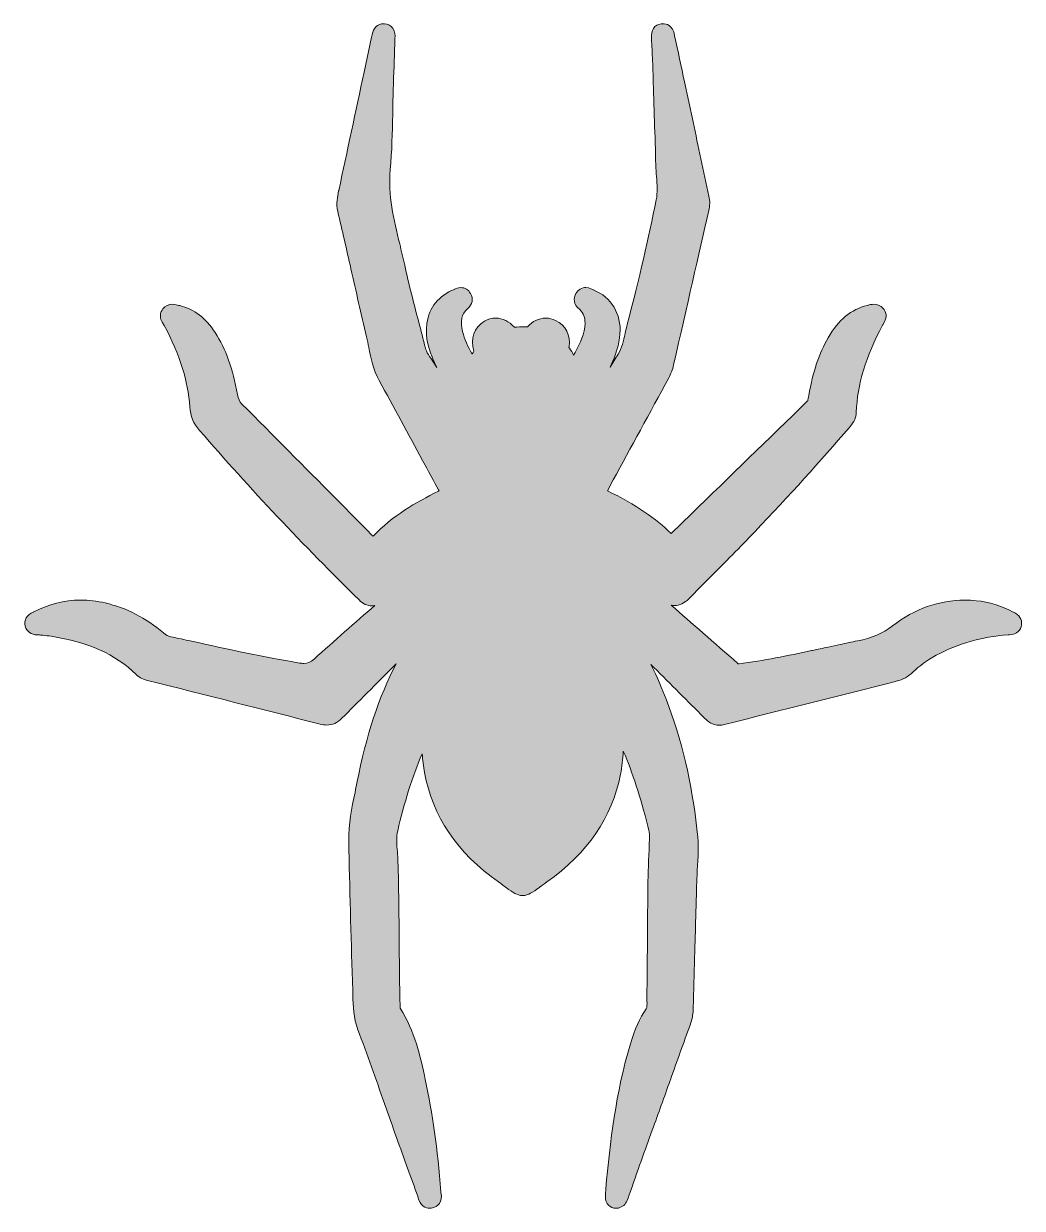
# Model space of a CAD drawing. Extents: x 25 to 1975, y -721 to -279.
# Drawn here: x 1207.1 to 1579.2, y -720.9 to -279.3 of the extents above; entities that cross this region are included whole.
import ezdxf

# ---------------------------------------------------------------- set-up
doc = ezdxf.new("R2010")
doc.units = 0
doc.header["$MEASUREMENT"] = 0
doc.layers.add('Layer 1', color=7, linetype='Continuous')

msp = doc.modelspace()

# ---------------------------------------------------------------- hatches: boundary and pattern name
at = {"layer": 'Layer 1', "true_color": 0x4ea0c9}
h = msp.add_hatch(color=153, dxfattribs=at)
h.dxf.hatch_style = 2
edge = h.paths.add_edge_path()
edge.add_spline(control_points=[(1575.92, -498.75), (1575.92, -498.75), (1575.87, -498.73), (1575.87, -498.73), (1575.86, -498.73), (1575.83, -498.71), (1575.83, -498.71), (1571.43, -496.35), (1566.8, -494.92), (1562.07, -494.45), (1560.64, -494.31), (1559.19, -494.23), (1557.77, -494.23), (1548.18, -494.23), (1539.13, -497.46), (1530.88, -503.82), (1527.21, -506.65), (1523.17, -508.37), (1517.79, -509.39), (1515.6, -509.81), (1513.42, -510.3), (1511.32, -510.77), (1509.85, -511.1), (1508.33, -511.44), (1506.82, -511.75), (1504.85, -512.16), (1502.88, -512.58), (1500.91, -512.99), (1500.91, -512.99), (1500.7, -513.03), (1500.7, -513.03), (1491.86, -514.9), (1482.73, -516.83), (1473.67, -517.98), (1473.6, -517.99), (1473.54, -518), (1473.48, -518), (1473.46, -518), (1473.44, -518), (1473.44, -518), (1473.43, -518), (1473.37, -517.97), (1473.2, -517.82), (1464.25, -509.99), (1456.06, -502.83), (1448.39, -496.13), (1448.8, -496.21), (1449.21, -496.25), (1449.62, -496.25), (1451.49, -496.25), (1453.22, -495.43), (1454.89, -493.73), (1457.55, -491.03), (1460.32, -488.25), (1462.76, -485.8), (1462.76, -485.8), (1462.88, -485.68), (1462.88, -485.68), (1468.37, -480.17), (1474.04, -474.48), (1479.52, -468.72), (1492.49, -455.08), (1504, -442.4), (1514.69, -429.95), (1515.78, -428.68), (1517.26, -426.95), (1517.36, -424.18), (1517.71, -413.88), (1520.81, -403.58), (1527.1, -391.77), (1527.14, -391.72), (1527.2, -391.63), (1527.25, -391.56), (1529.39, -388.58), (1528.24, -386.47), (1527.37, -385.48), (1526.5, -384.49), (1525.27, -383.95), (1523.89, -383.95), (1523.03, -383.95), (1522.28, -384.16), (1521.72, -384.31), (1521.61, -384.34), (1521.5, -384.37), (1521.4, -384.39), (1515.36, -385.84), (1510.74, -389.66), (1506.87, -396.4), (1503.49, -402.28), (1501.21, -409.11), (1499.67, -417.89), (1499.67, -417.89), (1499.59, -418.38), (1499.59, -418.38), (1499.41, -419.49), (1499.31, -419.87), (1499.09, -420.09), (1484.6, -434.15), (1470.02, -448.33), (1455.93, -462.05), (1455.93, -462.05), (1448.34, -469.43), (1448.34, -469.43), (1442.73, -463.74), (1435.15, -458.65), (1424.61, -453.46), (1424.61, -453.46), (1426.79, -449.44), (1426.79, -449.44), (1433.19, -437.64), (1440.45, -424.27), (1447.48, -411.38), (1448.28, -409.91), (1448.87, -408.33), (1449.27, -406.57), (1454.37, -384.08), (1458.55, -365.78), (1462.4, -349), (1462.82, -347.14), (1462.84, -345.43), (1462.45, -343.6), (1460.46, -334.41), (1458.46, -325.04), (1456.52, -315.98), (1456.52, -315.98), (1453.31, -300.97), (1453.31, -300.97), (1452.12, -295.38), (1450.89, -289.61), (1449.63, -283.9), (1449.62, -283.87), (1449.62, -283.84), (1449.61, -283.81), (1449.61, -283.81), (1449.6, -283.71), (1449.6, -283.71), (1449.06, -279.77), (1446.41, -279.34), (1445.29, -279.34), (1445.09, -279.34), (1444.89, -279.36), (1444.69, -279.38), (1442.13, -279.72), (1440.73, -281.78), (1441.04, -284.75), (1441.04, -284.75), (1441.05, -284.85), (1441.05, -284.85), (1441.05, -284.89), (1441.06, -284.93), (1441.06, -284.96), (1441.09, -286.28), (1441.16, -287.6), (1441.22, -288.88), (1441.22, -288.88), (1441.22, -288.92), (1441.22, -288.92), (1441.27, -289.91), (1441.33, -290.94), (1441.36, -291.94), (1441.36, -291.94), (1441.61, -299.36), (1441.61, -299.36), (1441.96, -310.05), (1442.33, -321.12), (1442.64, -332.13), (1442.68, -333.55), (1442.78, -334.93), (1442.88, -336.28), (1443.11, -339.36), (1443.32, -342.27), (1442.79, -345), (1440.01, -359.08), (1436.48, -374.27), (1431.99, -391.44), (1431.7, -392.56), (1431.45, -393.68), (1431.22, -394.79), (1430.6, -397.63), (1430.02, -400.32), (1428.64, -402.5), (1427.63, -404.11), (1426.6, -405.72), (1425.57, -407.34), (1427.82, -402.87), (1429.01, -398.92), (1429.29, -394.99), (1429.83, -387.47), (1426.12, -381.34), (1419.36, -378.58), (1419.36, -378.58), (1419.28, -378.54), (1419.28, -378.54), (1418.79, -378.24), (1417.87, -377.69), (1416.61, -377.69), (1415.09, -377.69), (1413.73, -378.5), (1412.89, -379.93), (1411.92, -381.57), (1411.78, -383.99), (1414.32, -385.88), (1414.32, -385.88), (1414.35, -385.91), (1414.35, -385.91), (1415.72, -387.31), (1416.3, -388.88), (1416.25, -391), (1416.15, -394.91), (1414.42, -398.55), (1412.75, -401.61), (1412.51, -402.04), (1412.26, -402.48), (1412.01, -402.93), (1411.56, -401.99), (1411.06, -401.14), (1410.48, -400.36), (1410.22, -400), (1410.22, -400), (1410.3, -399.63), (1411.07, -395.66), (1409.01, -391.68), (1405.29, -389.94), (1404.13, -389.4), (1402.9, -389.12), (1401.65, -389.12), (1399.09, -389.12), (1396.66, -390.26), (1394.81, -392.32), (1394.8, -392.33), (1394.78, -392.35), (1394.77, -392.36), (1394.51, -392.36), (1394.25, -392.36), (1393.98, -392.36), (1392.57, -392.36), (1391.18, -392.41), (1389.92, -392.46), (1387.95, -390.26), (1385.57, -389.1), (1383.02, -389.1), (1381.55, -389.1), (1380.1, -389.5), (1378.73, -390.28), (1374.94, -392.44), (1373.38, -396.91), (1374.83, -401.4), (1374.61, -401.77), (1374.4, -402.15), (1374.21, -402.55), (1372.5, -399.64), (1371.35, -396.92), (1370.64, -394.12), (1369.64, -390.2), (1370.18, -387.66), (1372.46, -385.63), (1374.3, -383.99), (1374.72, -381.84), (1373.59, -379.89), (1372.78, -378.5), (1371.46, -377.71), (1369.96, -377.71), (1368.89, -377.71), (1368.09, -378.12), (1367.64, -378.36), (1367.64, -378.36), (1367.61, -378.38), (1367.61, -378.38), (1361.65, -380.76), (1358.19, -385.03), (1357.32, -391.08), (1356.54, -396.53), (1358.24, -401.38), (1359.82, -404.99), (1360.19, -405.83), (1360.58, -406.66), (1360.99, -407.48), (1359.81, -405.66), (1358.64, -403.84), (1357.47, -402.02), (1357.21, -401.62), (1357.01, -401.1), (1356.8, -400.29), (1355.97, -396.99), (1355.08, -393.59), (1354.29, -390.58), (1352.47, -383.64), (1350.58, -376.46), (1349.05, -369.35), (1348.47, -366.66), (1347.82, -364.01), (1347.2, -361.45), (1345.02, -352.47), (1342.76, -343.19), (1343.66, -333.78), (1344.31, -326.91), (1344.44, -319.95), (1344.57, -313.19), (1344.62, -310.27), (1344.68, -307.25), (1344.78, -304.29), (1344.78, -304.29), (1344.87, -301.54), (1344.87, -301.54), (1345.05, -296.09), (1345.24, -290.46), (1345.39, -284.91), (1345.39, -284.89), (1345.4, -284.86), (1345.4, -284.83), (1345.4, -284.83), (1345.41, -284.73), (1345.41, -284.73), (1345.5, -283.94), (1345.68, -282.28), (1344.49, -280.85), (1343.76, -279.98), (1342.69, -279.45), (1341.49, -279.37), (1341.38, -279.36), (1341.27, -279.36), (1341.17, -279.36), (1338.95, -279.36), (1337.38, -280.86), (1336.96, -283.41), (1336.96, -283.43), (1336.96, -283.44), (1336.96, -283.46), (1336.81, -283.82), (1336.75, -284.13), (1336.72, -284.35), (1336.72, -284.35), (1333.93, -297.37), (1333.93, -297.37), (1330.77, -312.08), (1327.62, -326.79), (1324.48, -341.5), (1324.48, -341.5), (1324.44, -341.67), (1324.44, -341.67), (1323.99, -343.78), (1323.43, -346.4), (1324.12, -349.33), (1325.78, -356.44), (1327.4, -363.61), (1328.97, -370.55), (1328.97, -370.55), (1329.02, -370.75), (1329.02, -370.75), (1330.89, -379.04), (1332.83, -387.61), (1334.83, -396.02), (1335.14, -397.32), (1335.41, -398.69), (1335.67, -400.04), (1336.46, -404.1), (1337.28, -408.3), (1339.5, -412.33), (1345, -422.33), (1350.45, -432.4), (1355.73, -442.13), (1355.73, -442.13), (1356.7, -443.93), (1356.7, -443.93), (1358.37, -447), (1360.03, -450.06), (1361.69, -453.12), (1361.75, -453.24), (1361.81, -453.34), (1361.86, -453.44), (1361.79, -453.48), (1361.71, -453.52), (1361.63, -453.56), (1353.22, -457.79), (1344.48, -462.77), (1337.3, -470.44), (1335.7, -468.81), (1334.09, -467.18), (1332.53, -465.61), (1332.53, -465.61), (1323.01, -456), (1323.01, -456), (1311.74, -444.63), (1300.09, -432.87), (1288.39, -421.13), (1287.46, -420.2), (1286.99, -419.2), (1286.71, -417.56), (1285.05, -407.97), (1282.41, -400.63), (1278.4, -394.47), (1274.85, -389.01), (1270.53, -385.73), (1265.22, -384.44), (1265.12, -384.42), (1265.02, -384.39), (1264.89, -384.35), (1264.89, -384.35), (1264.84, -384.34), (1264.84, -384.34), (1264.27, -384.18), (1263.49, -383.95), (1262.59, -383.95), (1261.14, -383.95), (1259.85, -384.55), (1258.96, -385.63), (1257.99, -386.83), (1257.24, -388.83), (1259.23, -391.61), (1259.29, -391.69), (1259.36, -391.79), (1259.39, -391.83), (1265.3, -402.85), (1268.34, -412.48), (1268.96, -422.14), (1269.18, -425.61), (1270.31, -428.35), (1272.62, -431.01), (1291.42, -452.66), (1311.42, -473.91), (1332.05, -494.17), (1333.54, -495.63), (1335.08, -496.34), (1336.78, -496.34), (1337.15, -496.34), (1337.53, -496.31), (1337.9, -496.24), (1330.53, -502.67), (1322.88, -509.38), (1315.26, -516.17), (1313.93, -517.35), (1312.85, -517.81), (1311.43, -517.81), (1310.96, -517.81), (1310.44, -517.76), (1309.84, -517.66), (1296.34, -515.41), (1282.73, -512.42), (1269.57, -509.53), (1267, -508.97), (1264.43, -508.41), (1261.86, -507.85), (1260.9, -507.64), (1260.13, -507.24), (1259.22, -506.47), (1252.51, -500.83), (1245.19, -497.06), (1237.45, -495.28), (1234.36, -494.57), (1231.29, -494.21), (1228.3, -494.21), (1222.21, -494.21), (1216.31, -495.7), (1210.8, -498.63), (1210.77, -498.64), (1210.74, -498.65), (1210.7, -498.67), (1210.7, -498.67), (1210.65, -498.69), (1210.65, -498.69), (1208.18, -499.68), (1207.06, -501.64), (1207.64, -503.93), (1208.16, -505.96), (1209.84, -507.17), (1212.15, -507.17), (1212.15, -507.17), (1212.56, -507.17), (1212.56, -507.17), (1213.08, -507.23), (1213.61, -507.28), (1214.16, -507.33), (1215.21, -507.43), (1216.28, -507.53), (1217.29, -507.69), (1231.04, -509.79), (1241.11, -514.33), (1248.99, -521.98), (1250.36, -523.31), (1251.93, -523.83), (1253.15, -524.14), (1275.02, -529.64), (1296.4, -535.03), (1317.59, -540.46), (1318.46, -540.69), (1319.25, -540.79), (1320.01, -540.79), (1322.12, -540.79), (1323.97, -539.96), (1325.68, -538.24), (1331.63, -532.23), (1338.15, -525.69), (1345.85, -518), (1339.4, -530.36), (1334.76, -544.48), (1331.24, -562.37), (1331.02, -563.53), (1330.78, -564.69), (1330.54, -565.86), (1330.54, -565.86), (1330.53, -565.91), (1330.53, -565.91), (1329.33, -571.72), (1328.09, -577.72), (1328.21, -583.94), (1328.54, -601.42), (1329.06, -619.08), (1329.57, -636.16), (1329.57, -636.16), (1329.69, -640.09), (1329.69, -640.09), (1329.7, -640.51), (1329.71, -640.94), (1329.72, -641.37), (1329.83, -645.56), (1329.94, -649.9), (1331.61, -654.36), (1335.02, -663.51), (1338.32, -672.86), (1341.52, -681.9), (1341.52, -681.9), (1341.56, -682.02), (1341.56, -682.02), (1343.03, -686.18), (1344.5, -690.34), (1345.98, -694.49), (1348.85, -702.51), (1351.45, -709.69), (1353.94, -716.44), (1353.95, -716.51), (1353.98, -716.61), (1354, -716.71), (1354.79, -720.15), (1356.84, -720.88), (1358.43, -720.88), (1358.75, -720.88), (1359.08, -720.84), (1359.41, -720.77), (1361.38, -720.35), (1363.25, -718.62), (1362.57, -715), (1362.56, -714.91), (1362.53, -714.79), (1362.53, -714.74), (1361.26, -698.74), (1359.42, -685.47), (1356.74, -672.98), (1354.91, -664.46), (1352.84, -654.81), (1347.3, -646.34), (1347.3, -646.3), (1347.3, -646.27), (1347.3, -646.24), (1347.3, -646.13), (1347.3, -646.02), (1347.3, -645.91), (1347.3, -645.91), (1347.24, -642.23), (1347.24, -642.23), (1347.19, -639.08), (1347.14, -635.92), (1347.1, -632.76), (1347.05, -628.85), (1347.03, -624.94), (1347, -621.01), (1346.92, -611.42), (1346.85, -601.5), (1346.54, -591.7), (1346.5, -590.49), (1346.4, -589.27), (1346.31, -588.08), (1346.1, -585.28), (1345.89, -582.63), (1346.44, -580.21), (1348.86, -569.66), (1351.86, -560.2), (1355.56, -551.46), (1355.71, -553.85), (1356, -556.17), (1356.43, -558.47), (1359.51, -575.01), (1368.55, -588.36), (1384.05, -599.29), (1385.19, -600.1), (1386.13, -600.8), (1386.92, -601.39), (1389.37, -603.22), (1390.85, -604.32), (1393.01, -604.32), (1395.18, -604.32), (1396.71, -603.18), (1399.25, -601.29), (1399.25, -601.29), (1399.28, -601.26), (1399.28, -601.26), (1400.06, -600.68), (1400.95, -600.02), (1402.05, -599.24), (1417.3, -588.42), (1426.27, -575.31), (1429.47, -559.16), (1430.03, -556.34), (1430.37, -553.49), (1430.51, -550.55), (1433.98, -558.56), (1436.92, -567.59), (1439.64, -578.52), (1439.64, -578.52), (1439.8, -579.14), (1439.8, -579.14), (1440.08, -580.24), (1440.35, -581.28), (1440.31, -582.18), (1440.27, -583.26), (1440.23, -584.33), (1440.18, -585.43), (1439.97, -590.56), (1439.75, -595.87), (1439.68, -601.13), (1439.6, -607.24), (1439.56, -613.42), (1439.52, -619.4), (1439.52, -619.4), (1439.52, -619.76), (1439.52, -619.76), (1439.47, -627.06), (1439.42, -634.62), (1439.3, -642.13), (1439.29, -642.67), (1439.31, -643.2), (1439.33, -643.71), (1439.38, -644.91), (1439.42, -645.95), (1439.02, -646.54), (1436.63, -650.09), (1434.82, -654.14), (1433.15, -659.66), (1427.67, -677.84), (1425.63, -696.29), (1424.01, -713.63), (1423.93, -714.53), (1423.84, -715.57), (1423.83, -716.63), (1423.81, -717.88), (1424.23, -718.97), (1425.03, -719.77), (1425.76, -720.52), (1426.76, -720.93), (1427.83, -720.93), (1427.96, -720.93), (1428.1, -720.93), (1428.25, -720.91), (1429.65, -720.77), (1431, -719.85), (1431.67, -718.58), (1432.1, -717.76), (1432.39, -716.93), (1432.62, -716.27), (1435.78, -707.17), (1438.63, -699.16), (1441.33, -691.78), (1443.59, -685.62), (1445.82, -679.34), (1447.99, -673.26), (1447.99, -673.26), (1448.07, -673.04), (1448.07, -673.04), (1450.49, -666.24), (1452.99, -659.21), (1455.52, -652.34), (1456.16, -650.59), (1456.5, -648.9), (1456.55, -647.14), (1456.76, -638.97), (1457, -630.8), (1457.23, -622.63), (1457.23, -622.63), (1457.25, -622), (1457.25, -622), (1457.46, -614.82), (1457.66, -607.65), (1457.86, -600.47), (1457.91, -598.64), (1458.01, -596.73), (1458.11, -594.89), (1458.37, -590.24), (1458.64, -585.44), (1458.1, -580.65), (1456.05, -562.21), (1452.25, -546.01), (1446.47, -531.13), (1445.02, -527.38), (1443.17, -522.87), (1440.77, -518.16), (1447.06, -524.44), (1453.32, -530.71), (1459.42, -536.82), (1459.42, -536.82), (1460.89, -538.3), (1460.89, -538.3), (1462.08, -539.49), (1463.77, -540.86), (1466.3, -540.86), (1466.94, -540.86), (1467.58, -540.78), (1468.26, -540.61), (1489.8, -535.11), (1511.24, -529.74), (1531.98, -524.54), (1531.98, -524.54), (1532.24, -524.48), (1532.24, -524.48), (1534.75, -523.85), (1536.73, -522.75), (1538.48, -521.03), (1540.84, -518.71), (1543.68, -516.67), (1547.16, -514.78), (1555.2, -510.4), (1563.96, -507.91), (1573.94, -507.17), (1573.99, -507.17), (1574.14, -507.17), (1574.13, -507.17), (1574.13, -507.17), (1574.13, -507.17), (1574.13, -507.17), (1574.22, -507.17), (1574.32, -507.17), (1574.41, -507.17), (1577.32, -507.17), (1578.65, -505.18), (1578.91, -503.48), (1579.22, -501.4), (1578.13, -499.68), (1575.92, -498.75)], knot_values=[0, 0, 0, 0, 1, 1, 1, 2, 2, 2, 3, 3, 3, 4, 4, 4, 5, 5, 5, 6, 6, 6, 7, 7, 7, 8, 8, 8, 9, 9, 9, 10, 10, 10, 11, 11, 11, 12, 12, 12, 13, 13, 13, 14, 14, 14, 15, 15, 15, 16, 16, 16, 17, 17, 17, 18, 18, 18, 19, 19, 19, 20, 20, 20, 21, 21, 21, 22, 22, 22, 23, 23, 23, 24, 24, 24, 25, 25, 25, 26, 26, 26, 27, 27, 27, 28, 28, 28, 29, 29, 29, 30, 30, 30, 31, 31, 31, 32, 32, 32, 33, 33, 33, 34, 34, 34, 35, 35, 35, 36, 36, 36, 37, 37, 37, 38, 38, 38, 39, 39, 39, 40, 40, 40, 41, 41, 41, 42, 42, 42, 43, 43, 43, 44, 44, 44, 45, 45, 45, 46, 46, 46, 47, 47, 47, 48, 48, 48, 49, 49, 49, 50, 50, 50, 51, 51, 51, 52, 52, 52, 53, 53, 53, 54, 54, 54, 55, 55, 55, 56, 56, 56, 57, 57, 57, 58, 58, 58, 59, 59, 59, 60, 60, 60, 61, 61, 61, 62, 62, 62, 63, 63, 63, 64, 64, 64, 65, 65, 65, 66, 66, 66, 67, 67, 67, 68, 68, 68, 69, 69, 69, 70, 70, 70, 71, 71, 71, 72, 72, 72, 73, 73, 73, 74, 74, 74, 75, 75, 75, 76, 76, 76, 77, 77, 77, 78, 78, 78, 79, 79, 79, 80, 80, 80, 81, 81, 81, 82, 82, 82, 83, 83, 83, 84, 84, 84, 85, 85, 85, 86, 86, 86, 87, 87, 87, 88, 88, 88, 89, 89, 89, 90, 90, 90, 91, 91, 91, 92, 92, 92, 93, 93, 93, 94, 94, 94, 95, 95, 95, 96, 96, 96, 97, 97, 97, 98, 98, 98, 99, 99, 99, 100, 100, 100, 101, 101, 101, 102, 102, 102, 103, 103, 103, 104, 104, 104, 105, 105, 105, 106, 106, 106, 107, 107, 107, 108, 108, 108, 109, 109, 109, 110, 110, 110, 111, 111, 111, 112, 112, 112, 113, 113, 113, 114, 114, 114, 115, 115, 115, 116, 116, 116, 117, 117, 117, 118, 118, 118, 119, 119, 119, 120, 120, 120, 121, 121, 121, 122, 122, 122, 123, 123, 123, 124, 124, 124, 125, 125, 125, 126, 126, 126, 127, 127, 127, 128, 128, 128, 129, 129, 129, 130, 130, 130, 131, 131, 131, 132, 132, 132, 133, 133, 133, 134, 134, 134, 135, 135, 135, 136, 136, 136, 137, 137, 137, 138, 138, 138, 139, 139, 139, 140, 140, 140, 141, 141, 141, 142, 142, 142, 143, 143, 143, 144, 144, 144, 145, 145, 145, 146, 146, 146, 147, 147, 147, 148, 148, 148, 149, 149, 149, 150, 150, 150, 151, 151, 151, 152, 152, 152, 153, 153, 153, 154, 154, 154, 155, 155, 155, 156, 156, 156, 157, 157, 157, 158, 158, 158, 159, 159, 159, 160, 160, 160, 161, 161, 161, 162, 162, 162, 163, 163, 163, 164, 164, 164, 165, 165, 165, 166, 166, 166, 167, 167, 167, 168, 168, 168, 169, 169, 169, 170, 170, 170, 171, 171, 171, 172, 172, 172, 173, 173, 173, 174, 174, 174, 175, 175, 175, 176, 176, 176, 177, 177, 177, 178, 178, 178, 179, 179, 179, 180, 180, 180, 181, 181, 181, 182, 182, 182, 183, 183, 183, 184, 184, 184, 185, 185, 185, 186, 186, 186, 187, 187, 187, 188, 188, 188, 189, 189, 189, 190, 190, 190, 191, 191, 191, 192, 192, 192, 193, 193, 193, 194, 194, 194, 195, 195, 195, 196, 196, 196, 197, 197, 197, 198, 198, 198, 199, 199, 199, 200, 200, 200, 201, 201, 201, 202, 202, 202, 203, 203, 203, 204, 204, 204, 205, 205, 205, 206, 206, 206, 207, 207, 207, 208, 208, 208, 209, 209, 209, 210, 210, 210, 211, 211, 211, 212, 212, 212, 213, 213, 213, 214, 214, 214, 215, 215, 215, 216, 216, 216, 217, 217, 217, 218, 218, 218, 219, 219, 219, 220, 220, 220, 221, 221, 221, 222, 222, 222, 223, 223, 223, 224, 224, 224, 225, 225, 225, 226, 226, 226, 227, 227, 227, 228, 228, 228, 229, 229, 229, 230, 230, 230, 231, 231, 231, 232, 232, 232, 233, 233, 233, 234, 234, 234, 235, 235, 235, 236, 236, 236, 237, 237, 237, 238, 238, 238, 239, 239, 239, 240, 240, 240, 241, 241, 241, 242, 242, 242, 243, 243, 243, 244, 244, 244, 245, 245, 245, 245], degree=3, periodic=1)

# ---------------------------------------------------------------- linework, layer by layer
at = {"layer": 'Layer 1', "lineweight": 0}
msp.add_open_spline([(1575.92, -498.75), (1575.92, -498.75), (1575.87, -498.73), (1575.87, -498.73), (1575.86, -498.73), (1575.83, -498.71), (1575.83, -498.71), (1571.43, -496.35), (1566.8, -494.92), (1562.07, -494.45), (1560.64, -494.31), (1559.19, -494.23), (1557.77, -494.23), (1548.18, -494.23), (1539.13, -497.46), (1530.88, -503.82), (1527.21, -506.65), (1523.17, -508.37), (1517.79, -509.39), (1515.6, -509.81), (1513.42, -510.3), (1511.32, -510.77), (1509.85, -511.1), (1508.33, -511.44), (1506.82, -511.75), (1504.85, -512.16), (1502.88, -512.58), (1500.91, -512.99), (1500.91, -512.99), (1500.7, -513.03), (1500.7, -513.03), (1491.86, -514.9), (1482.73, -516.83), (1473.67, -517.98), (1473.6, -517.99), (1473.54, -518), (1473.48, -518), (1473.46, -518), (1473.44, -518), (1473.44, -518), (1473.43, -518), (1473.37, -517.97), (1473.2, -517.82), (1464.25, -509.99), (1456.06, -502.83), (1448.39, -496.13), (1448.8, -496.21), (1449.21, -496.25), (1449.62, -496.25), (1451.49, -496.25), (1453.22, -495.43), (1454.89, -493.73), (1457.55, -491.03), (1460.32, -488.25), (1462.76, -485.8), (1462.76, -485.8), (1462.88, -485.68), (1462.88, -485.68), (1468.37, -480.17), (1474.04, -474.48), (1479.52, -468.72), (1492.49, -455.08), (1504, -442.4), (1514.69, -429.95), (1515.78, -428.68), (1517.26, -426.95), (1517.36, -424.18), (1517.71, -413.88), (1520.81, -403.58), (1527.1, -391.77), (1527.14, -391.72), (1527.2, -391.63), (1527.25, -391.56), (1529.39, -388.58), (1528.24, -386.47), (1527.37, -385.48), (1526.5, -384.49), (1525.27, -383.95), (1523.89, -383.95), (1523.03, -383.95), (1522.28, -384.16), (1521.72, -384.31), (1521.61, -384.34), (1521.5, -384.37), (1521.4, -384.39), (1515.36, -385.84), (1510.74, -389.66), (1506.87, -396.4), (1503.49, -402.28), (1501.21, -409.11), (1499.67, -417.89), (1499.67, -417.89), (1499.59, -418.38), (1499.59, -418.38), (1499.41, -419.49), (1499.31, -419.87), (1499.09, -420.09), (1484.6, -434.15), (1470.02, -448.33), (1455.93, -462.05), (1455.93, -462.05), (1448.34, -469.43), (1448.34, -469.43), (1442.73, -463.74), (1435.15, -458.65), (1424.61, -453.46), (1424.61, -453.46), (1426.79, -449.44), (1426.79, -449.44), (1433.19, -437.64), (1440.45, -424.27), (1447.48, -411.38), (1448.28, -409.91), (1448.87, -408.33), (1449.27, -406.57), (1454.37, -384.08), (1458.55, -365.78), (1462.4, -349), (1462.82, -347.14), (1462.84, -345.43), (1462.45, -343.6), (1460.46, -334.41), (1458.46, -325.04), (1456.52, -315.98), (1456.52, -315.98), (1453.31, -300.97), (1453.31, -300.97), (1452.12, -295.38), (1450.89, -289.61), (1449.63, -283.9), (1449.62, -283.87), (1449.62, -283.84), (1449.61, -283.81), (1449.61, -283.81), (1449.6, -283.71), (1449.6, -283.71), (1449.06, -279.77), (1446.41, -279.34), (1445.29, -279.34), (1445.09, -279.34), (1444.89, -279.36), (1444.69, -279.38), (1442.13, -279.72), (1440.73, -281.78), (1441.04, -284.75), (1441.04, -284.75), (1441.05, -284.85), (1441.05, -284.85), (1441.05, -284.89), (1441.06, -284.93), (1441.06, -284.96), (1441.09, -286.28), (1441.16, -287.6), (1441.22, -288.88), (1441.22, -288.88), (1441.22, -288.92), (1441.22, -288.92), (1441.27, -289.91), (1441.33, -290.94), (1441.36, -291.94), (1441.36, -291.94), (1441.61, -299.36), (1441.61, -299.36), (1441.96, -310.05), (1442.33, -321.12), (1442.64, -332.13), (1442.68, -333.55), (1442.78, -334.93), (1442.88, -336.28), (1443.11, -339.36), (1443.32, -342.27), (1442.79, -345), (1440.01, -359.08), (1436.48, -374.27), (1431.99, -391.44), (1431.7, -392.56), (1431.45, -393.68), (1431.22, -394.79), (1430.6, -397.63), (1430.02, -400.32), (1428.64, -402.5), (1427.63, -404.11), (1426.6, -405.72), (1425.57, -407.34), (1427.82, -402.87), (1429.01, -398.92), (1429.29, -394.99), (1429.83, -387.47), (1426.12, -381.34), (1419.36, -378.58), (1419.36, -378.58), (1419.28, -378.54), (1419.28, -378.54), (1418.79, -378.24), (1417.87, -377.69), (1416.61, -377.69), (1415.09, -377.69), (1413.73, -378.5), (1412.89, -379.93), (1411.92, -381.57), (1411.78, -383.99), (1414.32, -385.88), (1414.32, -385.88), (1414.35, -385.91), (1414.35, -385.91), (1415.72, -387.31), (1416.3, -388.88), (1416.25, -391), (1416.15, -394.91), (1414.42, -398.55), (1412.75, -401.61), (1412.51, -402.04), (1412.26, -402.48), (1412.01, -402.93), (1411.56, -401.99), (1411.06, -401.14), (1410.48, -400.36), (1410.22, -400), (1410.22, -400), (1410.3, -399.63), (1411.07, -395.66), (1409.01, -391.68), (1405.29, -389.94), (1404.13, -389.4), (1402.9, -389.12), (1401.65, -389.12), (1399.09, -389.12), (1396.66, -390.26), (1394.81, -392.32), (1394.8, -392.33), (1394.78, -392.35), (1394.77, -392.36), (1394.51, -392.36), (1394.25, -392.36), (1393.98, -392.36), (1392.57, -392.36), (1391.18, -392.41), (1389.92, -392.46), (1387.95, -390.26), (1385.57, -389.1), (1383.02, -389.1), (1381.55, -389.1), (1380.1, -389.5), (1378.73, -390.28), (1374.94, -392.44), (1373.38, -396.91), (1374.83, -401.4), (1374.61, -401.77), (1374.4, -402.15), (1374.21, -402.55), (1372.5, -399.64), (1371.35, -396.92), (1370.64, -394.12), (1369.64, -390.2), (1370.18, -387.66), (1372.46, -385.63), (1374.3, -383.99), (1374.72, -381.84), (1373.59, -379.89), (1372.78, -378.5), (1371.46, -377.71), (1369.96, -377.71), (1368.89, -377.71), (1368.09, -378.12), (1367.64, -378.36), (1367.64, -378.36), (1367.61, -378.38), (1367.61, -378.38), (1361.65, -380.76), (1358.19, -385.03), (1357.32, -391.08), (1356.54, -396.53), (1358.24, -401.38), (1359.82, -404.99), (1360.19, -405.83), (1360.58, -406.66), (1360.99, -407.48), (1359.81, -405.66), (1358.64, -403.84), (1357.47, -402.02), (1357.21, -401.62), (1357.01, -401.1), (1356.8, -400.29), (1355.97, -396.99), (1355.08, -393.59), (1354.29, -390.58), (1352.47, -383.64), (1350.58, -376.46), (1349.05, -369.35), (1348.47, -366.66), (1347.82, -364.01), (1347.2, -361.45), (1345.02, -352.47), (1342.76, -343.19), (1343.66, -333.78), (1344.31, -326.91), (1344.44, -319.95), (1344.57, -313.19), (1344.62, -310.27), (1344.68, -307.25), (1344.78, -304.29), (1344.78, -304.29), (1344.87, -301.54), (1344.87, -301.54), (1345.05, -296.09), (1345.24, -290.46), (1345.39, -284.91), (1345.39, -284.89), (1345.4, -284.86), (1345.4, -284.83), (1345.4, -284.83), (1345.41, -284.73), (1345.41, -284.73), (1345.5, -283.94), (1345.68, -282.28), (1344.49, -280.85), (1343.76, -279.98), (1342.69, -279.45), (1341.49, -279.37), (1341.38, -279.36), (1341.27, -279.36), (1341.17, -279.36), (1338.95, -279.36), (1337.38, -280.86), (1336.96, -283.41), (1336.96, -283.43), (1336.96, -283.44), (1336.96, -283.46), (1336.81, -283.82), (1336.75, -284.13), (1336.72, -284.35), (1336.72, -284.35), (1333.93, -297.37), (1333.93, -297.37), (1330.77, -312.08), (1327.62, -326.79), (1324.48, -341.5), (1324.48, -341.5), (1324.44, -341.67), (1324.44, -341.67), (1323.99, -343.78), (1323.43, -346.4), (1324.12, -349.33), (1325.78, -356.44), (1327.4, -363.61), (1328.97, -370.55), (1328.97, -370.55), (1329.02, -370.75), (1329.02, -370.75), (1330.89, -379.04), (1332.83, -387.61), (1334.83, -396.02), (1335.14, -397.32), (1335.41, -398.69), (1335.67, -400.04), (1336.46, -404.1), (1337.28, -408.3), (1339.5, -412.33), (1345, -422.33), (1350.45, -432.4), (1355.73, -442.13), (1355.73, -442.13), (1356.7, -443.93), (1356.7, -443.93), (1358.37, -447), (1360.03, -450.06), (1361.69, -453.12), (1361.75, -453.24), (1361.81, -453.34), (1361.86, -453.44), (1361.79, -453.48), (1361.71, -453.52), (1361.63, -453.56), (1353.22, -457.79), (1344.48, -462.77), (1337.3, -470.44), (1335.7, -468.81), (1334.09, -467.18), (1332.53, -465.61), (1332.53, -465.61), (1323.01, -456), (1323.01, -456), (1311.74, -444.63), (1300.09, -432.87), (1288.39, -421.13), (1287.46, -420.2), (1286.99, -419.2), (1286.71, -417.56), (1285.05, -407.97), (1282.41, -400.63), (1278.4, -394.47), (1274.85, -389.01), (1270.53, -385.73), (1265.22, -384.44), (1265.12, -384.42), (1265.02, -384.39), (1264.89, -384.35), (1264.89, -384.35), (1264.84, -384.34), (1264.84, -384.34), (1264.27, -384.18), (1263.49, -383.95), (1262.59, -383.95), (1261.14, -383.95), (1259.85, -384.55), (1258.96, -385.63), (1257.99, -386.83), (1257.24, -388.83), (1259.23, -391.61), (1259.29, -391.69), (1259.36, -391.79), (1259.39, -391.83), (1265.3, -402.85), (1268.34, -412.48), (1268.96, -422.14), (1269.18, -425.61), (1270.31, -428.35), (1272.62, -431.01), (1291.42, -452.66), (1311.42, -473.91), (1332.05, -494.17), (1333.54, -495.63), (1335.08, -496.34), (1336.78, -496.34), (1337.15, -496.34), (1337.53, -496.31), (1337.9, -496.24), (1330.53, -502.67), (1322.88, -509.38), (1315.26, -516.17), (1313.93, -517.35), (1312.85, -517.81), (1311.43, -517.81), (1310.96, -517.81), (1310.44, -517.76), (1309.84, -517.66), (1296.34, -515.41), (1282.73, -512.42), (1269.57, -509.53), (1267, -508.97), (1264.43, -508.41), (1261.86, -507.85), (1260.9, -507.64), (1260.13, -507.24), (1259.22, -506.47), (1252.51, -500.83), (1245.19, -497.06), (1237.45, -495.28), (1234.36, -494.57), (1231.29, -494.21), (1228.3, -494.21), (1222.21, -494.21), (1216.31, -495.7), (1210.8, -498.63), (1210.77, -498.64), (1210.74, -498.65), (1210.7, -498.67), (1210.7, -498.67), (1210.65, -498.69), (1210.65, -498.69), (1208.18, -499.68), (1207.06, -501.64), (1207.64, -503.93), (1208.16, -505.96), (1209.84, -507.17), (1212.15, -507.17), (1212.15, -507.17), (1212.56, -507.17), (1212.56, -507.17), (1213.08, -507.23), (1213.61, -507.28), (1214.16, -507.33), (1215.21, -507.43), (1216.28, -507.53), (1217.29, -507.69), (1231.04, -509.79), (1241.11, -514.33), (1248.99, -521.98), (1250.36, -523.31), (1251.93, -523.83), (1253.15, -524.14), (1275.02, -529.64), (1296.4, -535.03), (1317.59, -540.46), (1318.46, -540.69), (1319.25, -540.79), (1320.01, -540.79), (1322.12, -540.79), (1323.97, -539.96), (1325.68, -538.24), (1331.63, -532.23), (1338.15, -525.69), (1345.85, -518), (1339.4, -530.36), (1334.76, -544.48), (1331.24, -562.37), (1331.02, -563.53), (1330.78, -564.69), (1330.54, -565.86), (1330.54, -565.86), (1330.53, -565.91), (1330.53, -565.91), (1329.33, -571.72), (1328.09, -577.72), (1328.21, -583.94), (1328.54, -601.42), (1329.06, -619.08), (1329.57, -636.16), (1329.57, -636.16), (1329.69, -640.09), (1329.69, -640.09), (1329.7, -640.51), (1329.71, -640.94), (1329.72, -641.37), (1329.83, -645.56), (1329.94, -649.9), (1331.61, -654.36), (1335.02, -663.51), (1338.32, -672.86), (1341.52, -681.9), (1341.52, -681.9), (1341.56, -682.02), (1341.56, -682.02), (1343.03, -686.18), (1344.5, -690.34), (1345.98, -694.49), (1348.85, -702.51), (1351.45, -709.69), (1353.94, -716.44), (1353.95, -716.51), (1353.98, -716.61), (1354, -716.71), (1354.79, -720.15), (1356.84, -720.88), (1358.43, -720.88), (1358.75, -720.88), (1359.08, -720.84), (1359.41, -720.77), (1361.38, -720.35), (1363.25, -718.62), (1362.57, -715), (1362.56, -714.91), (1362.53, -714.79), (1362.53, -714.74), (1361.26, -698.74), (1359.42, -685.47), (1356.74, -672.98), (1354.91, -664.46), (1352.84, -654.81), (1347.3, -646.34), (1347.3, -646.3), (1347.3, -646.27), (1347.3, -646.24), (1347.3, -646.13), (1347.3, -646.02), (1347.3, -645.91), (1347.3, -645.91), (1347.24, -642.23), (1347.24, -642.23), (1347.19, -639.08), (1347.14, -635.92), (1347.1, -632.76), (1347.05, -628.85), (1347.03, -624.94), (1347, -621.01), (1346.92, -611.42), (1346.85, -601.5), (1346.54, -591.7), (1346.5, -590.49), (1346.4, -589.27), (1346.31, -588.08), (1346.1, -585.28), (1345.89, -582.63), (1346.44, -580.21), (1348.86, -569.66), (1351.86, -560.2), (1355.56, -551.46), (1355.71, -553.85), (1356, -556.17), (1356.43, -558.47), (1359.51, -575.01), (1368.55, -588.36), (1384.05, -599.29), (1385.19, -600.1), (1386.13, -600.8), (1386.92, -601.39), (1389.37, -603.22), (1390.85, -604.32), (1393.01, -604.32), (1395.18, -604.32), (1396.71, -603.18), (1399.25, -601.29), (1399.25, -601.29), (1399.28, -601.26), (1399.28, -601.26), (1400.06, -600.68), (1400.95, -600.02), (1402.05, -599.24), (1417.3, -588.42), (1426.27, -575.31), (1429.47, -559.16), (1430.03, -556.34), (1430.37, -553.49), (1430.51, -550.55), (1433.98, -558.56), (1436.92, -567.59), (1439.64, -578.52), (1439.64, -578.52), (1439.8, -579.14), (1439.8, -579.14), (1440.08, -580.24), (1440.35, -581.28), (1440.31, -582.18), (1440.27, -583.26), (1440.23, -584.33), (1440.18, -585.43), (1439.97, -590.56), (1439.75, -595.87), (1439.68, -601.13), (1439.6, -607.24), (1439.56, -613.42), (1439.52, -619.4), (1439.52, -619.4), (1439.52, -619.76), (1439.52, -619.76), (1439.47, -627.06), (1439.42, -634.62), (1439.3, -642.13), (1439.29, -642.67), (1439.31, -643.2), (1439.33, -643.71), (1439.38, -644.91), (1439.42, -645.95), (1439.02, -646.54), (1436.63, -650.09), (1434.82, -654.14), (1433.15, -659.66), (1427.67, -677.84), (1425.63, -696.29), (1424.01, -713.63), (1423.93, -714.53), (1423.84, -715.57), (1423.83, -716.63), (1423.81, -717.88), (1424.23, -718.97), (1425.03, -719.77), (1425.76, -720.52), (1426.76, -720.93), (1427.83, -720.93), (1427.96, -720.93), (1428.1, -720.93), (1428.25, -720.91), (1429.65, -720.77), (1431, -719.85), (1431.67, -718.58), (1432.1, -717.76), (1432.39, -716.93), (1432.62, -716.27), (1435.78, -707.17), (1438.63, -699.16), (1441.33, -691.78), (1443.59, -685.62), (1445.82, -679.34), (1447.99, -673.26), (1447.99, -673.26), (1448.07, -673.04), (1448.07, -673.04), (1450.49, -666.24), (1452.99, -659.21), (1455.52, -652.34), (1456.16, -650.59), (1456.5, -648.9), (1456.55, -647.14), (1456.76, -638.97), (1457, -630.8), (1457.23, -622.63), (1457.23, -622.63), (1457.25, -622), (1457.25, -622), (1457.46, -614.82), (1457.66, -607.65), (1457.86, -600.47), (1457.91, -598.64), (1458.01, -596.73), (1458.11, -594.89), (1458.37, -590.24), (1458.64, -585.44), (1458.1, -580.65), (1456.05, -562.21), (1452.25, -546.01), (1446.47, -531.13), (1445.02, -527.38), (1443.17, -522.87), (1440.77, -518.16), (1447.06, -524.44), (1453.32, -530.71), (1459.42, -536.82), (1459.42, -536.82), (1460.89, -538.3), (1460.89, -538.3), (1462.08, -539.49), (1463.77, -540.86), (1466.3, -540.86), (1466.94, -540.86), (1467.58, -540.78), (1468.26, -540.61), (1489.8, -535.11), (1511.24, -529.74), (1531.98, -524.54), (1531.98, -524.54), (1532.24, -524.48), (1532.24, -524.48), (1534.75, -523.85), (1536.73, -522.75), (1538.48, -521.03), (1540.84, -518.71), (1543.68, -516.67), (1547.16, -514.78), (1555.2, -510.4), (1563.96, -507.91), (1573.94, -507.17), (1573.99, -507.17), (1574.14, -507.17), (1574.13, -507.17), (1574.13, -507.17), (1574.13, -507.17), (1574.13, -507.17), (1574.22, -507.17), (1574.32, -507.17), (1574.41, -507.17), (1577.32, -507.17), (1578.65, -505.18), (1578.91, -503.48), (1579.22, -501.4), (1578.13, -499.68), (1575.92, -498.75)], degree=3, knots=[0, 0, 0, 0, 1, 1, 1, 2, 2, 2, 3, 3, 3, 4, 4, 4, 5, 5, 5, 6, 6, 6, 7, 7, 7, 8, 8, 8, 9, 9, 9, 10, 10, 10, 11, 11, 11, 12, 12, 12, 13, 13, 13, 14, 14, 14, 15, 15, 15, 16, 16, 16, 17, 17, 17, 18, 18, 18, 19, 19, 19, 20, 20, 20, 21, 21, 21, 22, 22, 22, 23, 23, 23, 24, 24, 24, 25, 25, 25, 26, 26, 26, 27, 27, 27, 28, 28, 28, 29, 29, 29, 30, 30, 30, 31, 31, 31, 32, 32, 32, 33, 33, 33, 34, 34, 34, 35, 35, 35, 36, 36, 36, 37, 37, 37, 38, 38, 38, 39, 39, 39, 40, 40, 40, 41, 41, 41, 42, 42, 42, 43, 43, 43, 44, 44, 44, 45, 45, 45, 46, 46, 46, 47, 47, 47, 48, 48, 48, 49, 49, 49, 50, 50, 50, 51, 51, 51, 52, 52, 52, 53, 53, 53, 54, 54, 54, 55, 55, 55, 56, 56, 56, 57, 57, 57, 58, 58, 58, 59, 59, 59, 60, 60, 60, 61, 61, 61, 62, 62, 62, 63, 63, 63, 64, 64, 64, 65, 65, 65, 66, 66, 66, 67, 67, 67, 68, 68, 68, 69, 69, 69, 70, 70, 70, 71, 71, 71, 72, 72, 72, 73, 73, 73, 74, 74, 74, 75, 75, 75, 76, 76, 76, 77, 77, 77, 78, 78, 78, 79, 79, 79, 80, 80, 80, 81, 81, 81, 82, 82, 82, 83, 83, 83, 84, 84, 84, 85, 85, 85, 86, 86, 86, 87, 87, 87, 88, 88, 88, 89, 89, 89, 90, 90, 90, 91, 91, 91, 92, 92, 92, 93, 93, 93, 94, 94, 94, 95, 95, 95, 96, 96, 96, 97, 97, 97, 98, 98, 98, 99, 99, 99, 100, 100, 100, 101, 101, 101, 102, 102, 102, 103, 103, 103, 104, 104, 104, 105, 105, 105, 106, 106, 106, 107, 107, 107, 108, 108, 108, 109, 109, 109, 110, 110, 110, 111, 111, 111, 112, 112, 112, 113, 113, 113, 114, 114, 114, 115, 115, 115, 116, 116, 116, 117, 117, 117, 118, 118, 118, 119, 119, 119, 120, 120, 120, 121, 121, 121, 122, 122, 122, 123, 123, 123, 124, 124, 124, 125, 125, 125, 126, 126, 126, 127, 127, 127, 128, 128, 128, 129, 129, 129, 130, 130, 130, 131, 131, 131, 132, 132, 132, 133, 133, 133, 134, 134, 134, 135, 135, 135, 136, 136, 136, 137, 137, 137, 138, 138, 138, 139, 139, 139, 140, 140, 140, 141, 141, 141, 142, 142, 142, 143, 143, 143, 144, 144, 144, 145, 145, 145, 146, 146, 146, 147, 147, 147, 148, 148, 148, 149, 149, 149, 150, 150, 150, 151, 151, 151, 152, 152, 152, 153, 153, 153, 154, 154, 154, 155, 155, 155, 156, 156, 156, 157, 157, 157, 158, 158, 158, 159, 159, 159, 160, 160, 160, 161, 161, 161, 162, 162, 162, 163, 163, 163, 164, 164, 164, 165, 165, 165, 166, 166, 166, 167, 167, 167, 168, 168, 168, 169, 169, 169, 170, 170, 170, 171, 171, 171, 172, 172, 172, 173, 173, 173, 174, 174, 174, 175, 175, 175, 176, 176, 176, 177, 177, 177, 178, 178, 178, 179, 179, 179, 180, 180, 180, 181, 181, 181, 182, 182, 182, 183, 183, 183, 184, 184, 184, 185, 185, 185, 186, 186, 186, 187, 187, 187, 188, 188, 188, 189, 189, 189, 190, 190, 190, 191, 191, 191, 192, 192, 192, 193, 193, 193, 194, 194, 194, 195, 195, 195, 196, 196, 196, 197, 197, 197, 198, 198, 198, 199, 199, 199, 200, 200, 200, 201, 201, 201, 202, 202, 202, 203, 203, 203, 204, 204, 204, 205, 205, 205, 206, 206, 206, 207, 207, 207, 208, 208, 208, 209, 209, 209, 210, 210, 210, 211, 211, 211, 212, 212, 212, 213, 213, 213, 214, 214, 214, 215, 215, 215, 216, 216, 216, 217, 217, 217, 218, 218, 218, 219, 219, 219, 220, 220, 220, 221, 221, 221, 222, 222, 222, 223, 223, 223, 224, 224, 224, 225, 225, 225, 226, 226, 226, 227, 227, 227, 228, 228, 228, 229, 229, 229, 230, 230, 230, 231, 231, 231, 232, 232, 232, 233, 233, 233, 234, 234, 234, 235, 235, 235, 236, 236, 236, 237, 237, 237, 238, 238, 238, 239, 239, 239, 240, 240, 240, 241, 241, 241, 242, 242, 242, 243, 243, 243, 244, 244, 244, 245, 245, 245, 245], dxfattribs=at)

doc.saveas('drawing.dxf')
